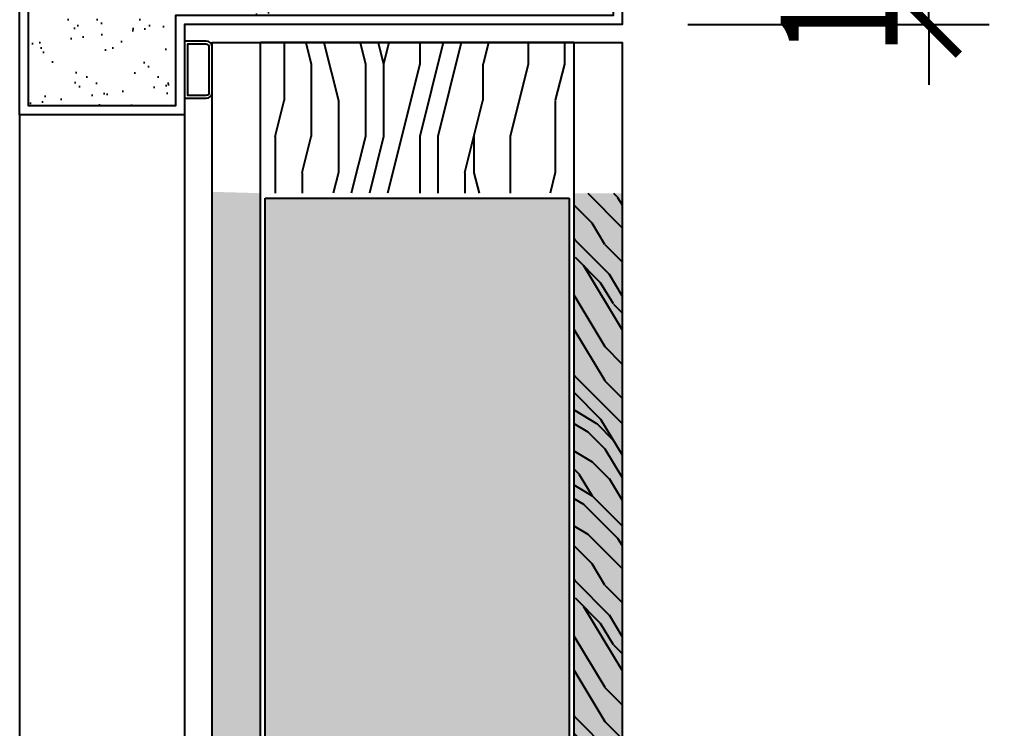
# Model space of a CAD drawing. Header units: millimetres. Extents: x 51249 to 2766742, y -599687 to -1280.
# Drawn here: x 54097.1 to 54258.1, y -119663.9 to -119546.2 of the extents above; entities that cross this region are included whole.
import ezdxf

# ---------------------------------------------------------------- set-up
doc = ezdxf.new("R2010")
doc.units = ezdxf.units.MM
doc.header["$LTSCALE"] = 10
doc.header["$PDMODE"] = 3
doc.layers.add('D-Detail(节点图层)', color=134, linetype='Continuous')
doc.styles.add('DIM', font='SimSun.ttf', dxfattribs={"width": 0.7})
doc.dimstyles.new('10', dxfattribs={"dimscale": 10, "dimtxt": 2, "dimasz": 1, "dimexe": 1, "dimexo": 1, "dimgap": 0.5, "dimtad": 1, "dimdec": 0, "dimzin": 0, "dimdsep": 46, "dimtxsty": 'DIM', "dimblk": 'ARCHTICK', "dimcen": 0, "dimclrd": 5, "dimclre": 5, "dimclrt": 35, "dimadec": 0, "dimazin": 0, "dimtfac": 0.5, "dimtdec": 0, "dimtix": 1, "dimtmove": 2, "dimatfit": 2, "dimldrblk": 'A', "dimfxl": 0, "dimtolj": 1, "dimtzin": 0, "dimlwd": -1, "dimlwe": -1, "dimarcsym": 0})

# ---------------------------------------------------------------- blocks, each defined once
blk = doc.blocks.new('_ArchTick')
at = {"color": 0, "linetype": 'ByBlock', "const_width": 0.15}
blk.add_lwpolyline([(-0.5, -0.5), (0.5, 0.5)], dxfattribs=at)
blk = doc.blocks.new('*D1051')
at = {"layer": 'D-Detail(节点图层)', "color": 5, "ltscale": 0.15}
for p, q in [((54248.03421312233, -119537.0586074033), (54248.03421312233, -119527.0586074033)), ((54208.03421312233, -119537.0586074033), (54258.03421312233, -119537.0586074033)), ((54248.03421312233, -119547.058607403), (54248.03421312233, -119537.0586074033)), ((54208.03421312233, -119547.058607403), (54258.03421312233, -119547.058607403)), ((54248.03421312233, -119547.058607403), (54248.03421312233, -119557.058607403))]:
    blk.add_line(p, q, dxfattribs=at)
at = {"layer": 'Defpoints', "color": 0, "ltscale": 0.15}
for p in [(54197.14346265531, -119537.0586074033, 1.29446164381402e-09), (54248.03421312233, -119537.0586074033), (54197.14314663072, -119547.058607403, 1.680760253972145e-09)]:
    blk.add_point(p, dxfattribs=at)
at = {"layer": 'D-Detail(节点图层)', "color": 5, "ltscale": 0.15, "xscale": 10, "yscale": 10, "zscale": 10}
for p, rotation in [((54248.03421312233, -119537.0586074033), 270), ((54248.03421312233, -119547.058607403), 90)]:
    blk.add_blockref('_ArchTick', p, dxfattribs=dict(at, rotation=rotation))
at = {"layer": 'D-Detail(节点图层)', "color": 35, "ltscale": 0.15, "insert": (54233.03421312235, -119542.0586074031), "char_height": 20, "attachment_point": 5, "rotation": 90, "style": 'DIM'}
blk.add_mtext('\\A1;10', dxfattribs=at)
blk = doc.blocks.new('A')
for p, q in [((-1.435067392276324, 1.147654099946521), (-1.089590771724033, 1.437450103912852)), ((-1.089590771724033, 1.437450103912852), (0, 0)), ((-1.435067392276324, 1.147654099946521), (-0.3688396396728422, 0)), ((-0.3688396396728422, 3.637978807091713e-12), (-2.127066897330224, 0)), ((-1.435067392276324, -1.147654099946521), (-0.3688396396728422, 0)), ((-1.089590771724033, -1.437450103912852), (0, 0)), ((-1.435067392276324, -1.147654099946521), (-1.089590771724033, -1.437450103912852))]:
    blk.add_line(p, q)
for points in [[(-1.435067392276324, 1.147654099946521), (-1.089590771724033, 1.437450103912852), (-0.3688396396728422, 0), (0, 0)], [(-1.435067392276324, -1.147654099946521), (-1.089590771724033, -1.437450103912852), (-0.3688396396728422, 0), (0, 0)]]:
    blk.add_solid(points)
blk = doc.blocks.new('*D1053')
at = {"layer": 'D-Detail(节点图层)', "color": 5, "ltscale": 0.15}
for p, q in [((54244.68165237131, -119482.0585415549, 1.053556912841826e-09), (54294.68165237131, -119482.0585415549, 1.053556912841826e-09)), ((54284.68165237131, -121582.0586936261, 1.053556912841826e-09), (54284.68165237131, -119482.0585415549, 1.053556912841826e-09)), ((54244.68165237131, -121582.0586936261, 1.053556912841826e-09), (54294.68165237131, -121582.0586936261, 1.053556912841826e-09))]:
    blk.add_line(p, q, dxfattribs=at)
at = {"layer": 'Defpoints', "color": 0, "ltscale": 0.15}
for p in [(54197.1431383998, -119482.0585415549, 1.294460862601289e-09), (54284.68165237131, -119482.0585415549, 1.053556912841826e-09), (54197.14388318837, -121582.0586936261, 1.801990652484148e-07)]:
    blk.add_point(p, dxfattribs=at)
at = {"layer": 'D-Detail(节点图层)', "color": 5, "ltscale": 0.15, "xscale": 10, "yscale": 10, "zscale": 10}
for p, rotation in [((54284.68165237131, -119482.0585415549, 1.053556912841826e-09), 90), ((54284.68165237131, -121582.0586936261, 1.053556912841826e-09), 270)]:
    blk.add_blockref('_ArchTick', p, dxfattribs=dict(at, rotation=rotation))
at = {"layer": 'D-Detail(节点图层)', "color": 35, "ltscale": 0.15, "insert": (54269.68165237133, -120532.0586175905, 1.053556912841826e-09), "char_height": 20, "attachment_point": 5, "rotation": 90, "style": 'DIM'}
blk.add_mtext('\\A1;2100', dxfattribs=at)
blk = doc.blocks.new('*D1061')
at = {"layer": 'D-Detail(节点图层)', "color": 5, "ltscale": 0.15}
for p, q in [((54288.75920856929, -119467.058478421, 1.053556912841826e-09), (54338.75920856929, -119467.058478421, 1.053556912841826e-09)), ((54328.75920856929, -119467.058478421, 1.053556912841826e-09), (54328.75920856929, -121582.0587100409, 1.053556912841826e-09)), ((54288.75920856929, -121582.0587100409, 1.053556912841826e-09), (54338.75920856929, -121582.0587100409, 1.053556912841826e-09))]:
    blk.add_line(p, q, dxfattribs=at)
at = {"layer": 'Defpoints', "color": 0, "ltscale": 0.15}
for p in [(54197.14314661914, -119467.058478421, 1.294461643730053e-09), (54197.14496571551, -121582.0587100409, 9.671317260644188e-08), (54328.75920856929, -121582.0587100409, 1.053556912841826e-09)]:
    blk.add_point(p, dxfattribs=at)
at = {"layer": 'D-Detail(节点图层)', "color": 5, "ltscale": 0.15, "xscale": 10, "yscale": 10, "zscale": 10}
for p, rotation in [((54328.75920856929, -119467.058478421, 1.053556912841826e-09), 90), ((54328.75920856929, -121582.0587100409, 1.053556912841826e-09), 270)]:
    blk.add_blockref('_ArchTick', p, dxfattribs=dict(at, rotation=rotation))
at = {"layer": 'D-Detail(节点图层)', "color": 35, "ltscale": 0.15, "insert": (54313.75920856931, -120524.5585942309, 1.053556912841826e-09), "char_height": 20, "attachment_point": 5, "rotation": 90, "style": 'DIM'}
blk.add_mtext('\\A1;2115', dxfattribs=at)

msp = doc.modelspace()

# ---------------------------------------------------------------- hatches: boundary and pattern name
at = {"layer": 'D-Detail(节点图层)', "ltscale": 0.15}
h = msp.add_hatch(dxfattribs=at)
h.set_pattern_fill('AR-SAND', color=251, scale=3, style=0)
h.set_pattern_definition([(37.50000000000001, (-5442.057403362822, -164.4312886834814), (-0.2400046943976075, 7.341198559940135), [0, -5.7912, 0, -6.477, 0, -6.19125]), (7.499999999999999, (-5442.057403362822, -164.4312886834814), (6.742849247070039, 10.75237650852531), [0, -3.1242, 0, -5.2197, 0, -2.00025]), (327.5, (-5446.743703362823, -164.4312886834814), (11.86488555362187, 0.02155777017818417), [0, -1.905, 0, -6.858000000000001, 0, -8.9535]), (317.5, (-5446.743703362823, -164.4312886834814), (11.45334678708446, 3.343939848858243), [0, -0.9525, 0, -4.4958, 0, -5.1435])])
edge = h.paths.add_edge_path()
edge.add_line((54098.64314661882, -119560.5586074011), (54098.64314661882, -119493.5586074011))
edge.add_line((54098.64314661882, -119493.5586074011), (54195.64314663042, -119493.558607403))
edge.add_line((54195.64314663042, -119493.558607403), (54195.64314663042, -119545.558607403))
edge.add_line((54195.64314663042, -119545.558607403), (54123.02731427721, -119545.558607401))
edge.add_line((54123.02731427721, -119545.558607401), (54123.02731427721, -119560.558607401))
edge.add_line((54123.02731427721, -119560.558607401), (54098.64314661882, -119560.5586074011))
edge.add_line((54098.64314661882, -119560.5586074011), (54098.64314661882, -119493.5586074011))
h = msp.add_hatch(dxfattribs=at)
h.set_pattern_fill('FB木纹中SC300', color=251, scale=15, angle=-90.00000000000001, style=0, pattern_type=2)
h.set_pattern_definition([(270, (173766.0264856169, -63699.69115346042), (60, -1.10214571844014e-14), [12, -18, 6, -24]), (270, (173767.5264856169, -63741.69115346042), (60, -1.10214571844014e-14), [12, -48]), (270, (173770.5264856169, -63735.69115346042), (60, -1.10214571844014e-14), [6, -54]), (270, (173772.0264856169, -63702.69115346042), (60, -1.10214571844014e-14), [3, -42, 3, -12]), (270, (173775.0264856169, -63723.69115346042), (60, -1.10214571844014e-14), [12, -18, 3, -27]), (270, (173776.5264856169, -63708.69115346042), (60, -1.10214571844014e-14), [9, -51]), (270, (173778.0264856169, -63723.69115346042), (60, -1.10214571844014e-14), [18, -42]), (270, (173779.5264856169, -63705.69115346042), (60, -1.10214571844014e-14), [12, -48]), (270, (173781.0264856169, -63729.69115346042), (60, -1.10214571844014e-14), [30, -30]), (270, (173784.0264856169, -63711.69115346042), (60, -1.10214571844014e-14), [6, -18, 12, -24]), (270, (173785.5264856169, -63753.69115346042), (60, -1.10214571844014e-14), [12, -48]), (270, (173787.0264856169, -63741.69115346042), (60, -1.10214571844014e-14), [6, -54]), (270, (173788.5264856169, -63729.69115346042), (60, -1.10214571844014e-14), [6, -54]), (270, (173790.0264856169, -63699.69115346042), (60, -1.10214571844014e-14), [12, -48]), (270, (173791.5264856169, -63729.69115346042), (60, -1.10214571844014e-14), [12, -48]), (270, (173794.5264856169, -63729.69115346042), (60, -1.10214571844014e-14), [12, -12, 12, -24]), (270, (173797.5264856169, -63717.69115346042), (60, -1.10214571844014e-14), [6, -30, 12, -12]), (270, (173799.0264856169, -63729.69115346042), (60, -1.10214571844014e-14), [18, -42]), (270, (173802.0264856169, -63729.69115346042), (60, -1.10214571844014e-14), [12, -48]), (270, (173803.5264856169, -63705.69115346042), (60, -1.10214571844014e-14), [18, -24, 6, -12]), (270, (173806.5264856169, -63705.69115346042), (60, -1.10214571844014e-14), [30, -30]), (270, (173808.0264856169, -63741.69115346042), (60, -1.10214571844014e-14), [6, -54]), (270, (173809.5264856169, -63723.69115346042), (60, -1.10214571844014e-14), [12, -48]), (270, (173811.0264856169, -63711.69115346042), (60, -1.10214571844014e-14), [6, -24, 6, -24]), (270, (173812.5264856169, -63705.69115346042), (60, -1.10214571844014e-14), [6, -18, 12, -24]), (270, (173814.0264856169, -63717.69115346042), (60, -1.10214571844014e-14), [6, -30, 6, -18]), (270, (173815.5264856169, -63729.69115346042), (60, -1.10214571844014e-14), [18, -42]), (270, (173818.5264856169, -63705.69115346042), (60, -1.10214571844014e-14), [12, -48]), (270, (173820.0264856169, -63735.69115346042), (60, -1.10214571844014e-14), [6, -54]), (270, (173821.5264856169, -63747.69115346042), (60, -1.10214571844014e-14), [6, -54]), (284.03624347, (173770.5264856169, -63741.69115346042), (-2.194265799333565e-09, -59.99999999828779), [6.18, -241.20633156]), (284.03624347, (173784.0264856169, -63747.69115346042), (-2.194265799333565e-09, -59.99999999828779), [6.18, -241.20633156]), (284.03624347, (173820.0264856169, -63741.69115346042), (-2.194265799333565e-09, -59.99999999828779), [6.18, -241.20633156]), (284.03624347, (173797.5264856169, -63723.69115346042), (-2.194265799333565e-09, -59.99999999828779), [6.18, -241.20633156]), (284.03624347, (173806.5264856169, -63735.69115346042), (-2.194265799333565e-09, -59.99999999828779), [6.18, -241.20633156]), (284.03624347, (173802.0264856169, -63741.69115346042), (-2.194265799333565e-09, -59.99999999828779), [6.18, -241.20633156]), (284.03624347, (173812.5264856169, -63711.69115346042), (-2.194265799333565e-09, -59.99999999828779), [6.18, -241.20633156]), (284.03624347, (173809.5264856169, -63735.69115346042), (-2.194265799333565e-09, -59.99999999828779), [6.18, -241.20633156]), (284.03624347, (173787.0264856169, -63747.69115346042), (-2.194265799333565e-09, -59.99999999828779), [12.36, -235.02633156]), (284.03624347, (173791.5264856169, -63741.69115346042), (-2.194265799333565e-09, -59.99999999828779), [12.36, -235.02633156]), (284.03624347, (173794.5264856169, -63741.69115346042), (-2.194265799333565e-09, -59.99999999828779), [12.36, -235.02633156]), (75.96375653000001, (173775.0264856169, -63723.69115346042), (-2.19426374043364e-09, 59.99999999828779), [6.179999999999995, -12.35999999999999, 6.179999999999995, -222.6663315599999]), (75.96375653000001, (173784.0264856169, -63711.69115346042), (-2.19426374043364e-09, 59.99999999828779), [6.179999999999995, -241.2063315599998]), (75.96375653000001, (173811.0264856169, -63711.69115346042), (-2.19426374043364e-09, 59.99999999828779), [12.35999999999999, -235.0263315599998]), (104.03624347, (173767.5264856169, -63741.69115346042), (2.194272460671713e-09, 59.99999999828779), [6.18, -241.20633156]), (255.96375653, (173767.5264856169, -63753.69115346042), (2.194228768408365e-09, -59.9999999982878), [6.180000000000001, -241.20633156]), (255.96375653, (173788.5264856169, -63735.69115346042), (2.194228768408365e-09, -59.9999999982878), [6.180000000000001, -241.20633156]), (255.96375653, (173799.0264856169, -63747.69115346042), (2.194228768408365e-09, -59.9999999982878), [6.180000000000001, -241.20633156]), (255.96375653, (173803.5264856169, -63723.69115346042), (2.194228768408365e-09, -59.9999999982878), [6.180000000000001, -241.20633156]), (255.96375653, (173811.0264856169, -63717.69115346042), (2.194228768408365e-09, -59.9999999982878), [6.180000000000001, -241.20633156]), (255.96375653, (173814.0264856169, -63723.69115346042), (2.194228768408365e-09, -59.9999999982878), [6.180000000000001, -241.20633156]), (255.96375653, (173803.5264856169, -63723.69115346042), (2.194228768408365e-09, -59.9999999982878), [6.180000000000001, -241.20633156]), (255.96375653, (173812.5264856169, -63741.69115346042), (2.194228768408365e-09, -59.9999999982878), [24.72, -222.66633156]), (255.96375653, (173772.0264856169, -63705.69115346042), (2.194228768408365e-09, -59.9999999982878), [24.72, -222.66633156]), (255.96375653, (173776.5264856169, -63711.69115346042), (2.194228768408365e-09, -59.9999999982878), [24.72, -222.66633156]), (255.96375653, (173779.5264856169, -63717.69115346042), (2.194228768408365e-09, -59.9999999982878), [6.180000000000001, -12.36, 12.36, -216.48633156]), (255.96375653, (173784.0264856169, -63717.69115346042), (2.194228768408365e-09, -59.9999999982878), [12.36, -12.36, 12.36, -210.30633156]), (255.96375653, (173790.0264856169, -63711.69115346042), (2.194228768408365e-09, -59.9999999982878), [24.72, -222.66633156]), (255.96375653, (173794.5264856169, -63705.69115346042), (2.194228768408365e-09, -59.9999999982878), [24.72, -222.66633156]), (255.96375653, (173797.5264856169, -63705.69115346042), (2.194228768408365e-09, -59.9999999982878), [24.72, -222.66633156]), (255.96375653, (173815.5264856169, -63747.69115346042), (2.194228768408365e-09, -59.9999999982878), [6.180000000000001, -241.20633156]), (255.96376753, (173821.5264856169, -63753.69115346042), (1.152136731083248e-05, -59.99999999828668), [12.36, -235.02633156]), (255.96376753, (173818.5264856169, -63717.69115346042), (1.152136731083248e-05, -59.99999999828668), [12.36, -235.02633156]), (255.96375753, (173766.0264856169, -63711.69115346042), (1.049391810750981e-06, -59.99999999828778), [24.72, -222.66633156]), (255.96375753, (173808.0264856169, -63747.69115346042), (1.049391810750981e-06, -59.99999999828778), [18.54, -228.84633156]), (255.96375753, (173803.5264856169, -63753.69115346042), (1.049391810750981e-06, -59.99999999828778), [37.08, -210.30633156])])
h.paths.add_polyline_path([(54189.14347355658, -119575.0586074011), (54189.14347355658, -119550.0586074011), (54137.14347353095, -119550.0586074011), (54137.14347353095, -119575.0586074011)])
h = msp.add_hatch(dxfattribs=at)
h.set_pattern_fill('FB木纹中SC300', color=251, scale=10, angle=315, style=0, pattern_type=2)
h.set_pattern_definition([(315, (-5442.057403362822, -189.4312623450533), (28.28427124746191, 28.28427124746189), [8, -12, 4, -16]), (315, (-5421.55130670841, -208.5231454370951), (28.28427124746191, 28.28427124746189), [8, -32]), (315, (-5422.965520270787, -204.2805047499714), (28.28427124746191, 28.28427124746189), [4, -36]), (315, (-5437.814762675705, -188.0170487826836), (28.28427124746191, 28.28427124746189), [2, -28, 2, -8]), (315, (-5426.501054176719, -196.5023301569163), (28.28427124746191, 28.28427124746189), [8, -12, 2, -18]), (315, (-5432.865015207397, -188.7241555638611), (28.28427124746191, 28.28427124746189), [6, -34]), (315, (-5425.086840614342, -195.0881165945466), (28.28427124746191, 28.28427124746189), [12, -28]), (315, (-5432.865015207397, -185.8957284391217), (28.28427124746191, 28.28427124746189), [8, -32]), (315, (-5420.844199927225, -196.5023301569163), (28.28427124746191, 28.28427124746189), [20, -20]), (315, (-5427.915267739088, -186.6028352203139), (28.28427124746191, 28.28427124746189), [4, -12, 8, -16]), (315, (-5407.409171084684, -205.6947183123411), (28.28427124746191, 28.28427124746189), [8, -32]), (315, (-5412.358918552985, -199.3307572816702), (28.28427124746191, 28.28427124746189), [4, -36]), (315, (-5417.308666021294, -192.9667962509848), (28.28427124746191, 28.28427124746189), [4, -36]), (315, (-5430.743694863835, -178.1175538460666), (28.28427124746191, 28.28427124746189), [8, -32]), (315, (-5415.894452458917, -191.5525826886151), (28.28427124746191, 28.28427124746189), [8, -32]), (315, (-5414.480238896547, -190.1383691262454), (28.28427124746191, 28.28427124746189), [8, -8, 8, -16]), (315, (-5418.722879583664, -183.0673013143678), (28.28427124746191, 28.28427124746189), [4, -20, 8, -8]), (315, (-5412.358918552985, -188.0170487826836), (28.28427124746191, 28.28427124746189), [12, -28]), (315, (-5410.944704990616, -186.6028352203139), (28.28427124746191, 28.28427124746189), [8, -32]), (315, (-5421.55130670841, -174.5820199401351), (28.28427124746191, 28.28427124746189), [12, -16, 4, -8]), (315, (-5420.137093146041, -173.1678063777654), (28.28427124746191, 28.28427124746189), [20, -20]), (315, (-5402.459423616376, -189.4312623450533), (28.28427124746191, 28.28427124746189), [4, -36]), (315, (-5410.237598209424, -180.2388741896284), (28.28427124746191, 28.28427124746189), [8, -32]), (315, (-5415.187345677732, -173.8749131589429), (28.28427124746191, 28.28427124746189), [4, -16, 4, -16]), (315, (-5417.308666021294, -170.3393792530114), (28.28427124746191, 28.28427124746189), [4, -12, 8, -16]), (315, (-5410.944704990616, -175.2891267213272), (28.28427124746191, 28.28427124746189), [4, -20, 4, -12]), (315, (-5404.580743959938, -180.2388741896284), (28.28427124746191, 28.28427124746189), [12, -28]), (315, (-5414.480238896547, -167.510952128272), (28.28427124746191, 28.28427124746189), [8, -32]), (315, (-5399.630996491629, -180.9459809708205), (28.28427124746191, 28.28427124746189), [4, -36]), (315, (-5393.267035460951, -185.8957284391217), (28.28427124746191, 28.28427124746189), [4, -36]), (329.03624347, (-5420.137093146041, -207.1089318747108), (28.28427124562037, -28.28427124768915), [4.12, -160.80422104]), (329.03624347, (-5410.944704990616, -203.5733979687793), (28.28427124562037, -28.28427124768915), [4.12, -160.80422104]), (329.03624347, (-5396.802569366882, -183.7744080955599), (28.28427124562037, -28.28427124768915), [4.12, -160.80422104]), (329.03624347, (-5415.894452458917, -185.8957284391217), (28.28427124562037, -28.28427124768915), [4.12, -160.80422104]), (329.03624347, (-5405.994957522307, -187.3099420014914), (28.28427124562037, -28.28427124768915), [4.12, -160.80422104]), (329.03624347, (-5405.287850741122, -192.2596894697926), (28.28427124562037, -28.28427124768915), [4.12, -160.80422104]), (329.03624347, (-5414.480238896547, -173.1678063777654), (28.28427124562037, -28.28427124768915), [4.12, -160.80422104]), (329.03624347, (-5404.580743959938, -185.8957284391217), (28.28427124562037, -28.28427124768915), [4.12, -160.80422104]), (329.03624347, (-5409.530491428239, -202.1591844064096), (28.28427124562037, -28.28427124768915), [8.24, -156.68422104]), (329.03624347, (-5410.237598209424, -197.2094369381084), (28.28427124562037, -28.28427124768915), [8.24, -156.68422104]), (329.03624347, (-5408.823384647054, -195.7952233757387), (28.28427124562037, -28.28427124768915), [8.24, -156.68422104]), (120.96375653, (-5426.501054176719, -196.5023301569163), (-28.28427124768914, 28.28427124562037), [4.12, -8.24, 4.12, -148.44422104]), (120.96375653, (-5427.915267739088, -186.6028352203139), (-28.28427124768914, 28.28427124562037), [4.12, -160.80422104]), (120.96375653, (-5415.187345677732, -173.8749131589429), (-28.28427124768914, 28.28427124562037), [8.24, -156.68422104]), (149.03624347, (-5421.55130670841, -208.5231454370951), (-28.28427124562037, 28.28427124768915), [4.12, -160.80422104]), (300.96375653, (-5415.894452458917, -214.1799996865884), (28.28427124768913, -28.28427124562039), [4.119999999999997, -160.8042210399999]), (300.96375653, (-5414.480238896547, -195.7952233757387), (28.28427124768913, -28.28427124562039), [4.119999999999997, -160.8042210399999]), (300.96375653, (-5403.873637178745, -196.5023301569163), (28.28427124768913, -28.28427124562039), [4.119999999999997, -160.8042210399999]), (300.96375653, (-5413.06602533417, -183.0673013143678), (28.28427124768913, -28.28427124562039), [4.119999999999997, -160.8042210399999]), (300.96375653, (-5412.358918552985, -176.7033402836969), (28.28427124768913, -28.28427124562039), [4.119999999999997, -160.8042210399999]), (300.96375653, (-5408.116277865869, -178.1175538460666), (28.28427124768913, -28.28427124562039), [4.119999999999997, -160.8042210399999]), (300.96375653, (-5413.06602533417, -183.0673013143678), (28.28427124768913, -28.28427124562039), [4.119999999999997, -160.8042210399999]), (300.96375653, (-5400.338103272814, -187.3099420014914), (28.28427124768913, -28.28427124562039), [16.47999999999999, -148.4442210399999]), (300.96375653, (-5436.400549113328, -189.4312623450533), (28.28427124768913, -28.28427124562039), [16.47999999999999, -148.4442210399999]), (300.96375653, (-5431.45080164502, -190.1383691262454), (28.28427124768913, -28.28427124562039), [16.47999999999999, -148.4442210399999]), (300.96375653, (-5427.208160957904, -191.5525826886151), (28.28427124768913, -28.28427124562039), [4.119999999999997, -8.239999999999995, 8.239999999999995, -144.3242210399999]), (300.96375653, (-5425.086840614342, -189.4312623450533), (28.28427124768913, -28.28427124562039), [8.239999999999995, -8.239999999999995, 8.239999999999995, -140.2042210399999]), (300.96375653, (-5425.086840614342, -183.7744080955599), (28.28427124768913, -28.28427124562039), [16.47999999999999, -148.4442210399999]), (300.96375653, (-5425.793947395534, -178.8246606272587), (28.28427124768913, -28.28427124562039), [16.47999999999999, -148.4442210399999]), (300.96375653, (-5424.379733833157, -177.410447064889), (28.28427124768913, -28.28427124562039), [16.47999999999999, -148.4442210399999]), (300.96375653, (-5396.095462585698, -188.7241555638611), (28.28427124768913, -28.28427124562039), [4.119999999999997, -160.8042210399999]), (300.96376753, (-5390.438608336204, -188.7241555638611), (28.28427667787887, -28.2842658154296), [8.24, -156.68422104]), (300.96376753, (-5408.823384647054, -173.1678063777654), (28.28427667787887, -28.2842658154296), [8.24, -156.68422104]), (300.96375753, (-5436.400549113328, -195.0881165945466), (28.2842717413428, -28.28427075196671), [16.48, -148.44422104]), (300.96375753, (-5399.630996491629, -192.2596894697926), (28.2842717413428, -28.28427075196671), [12.36, -152.56422104]), (300.96375753, (-5398.923889710444, -197.2094369381084), (28.2842717413428, -28.28427075196671), [24.72, -140.20422104])])
h.paths.add_polyline_path([(54137.14347353095, -119575.0585810627), (54129.14347353095, -119574.8233042519), (54129.14347353095, -119737.0585810626), (54137.14347353095, -119737.0585810626)])
h.paths.add_polyline_path([(54137.14351083757, -119757.0585810626), (54134.73041900453, -119757.0585810677), (54132.18144821453, -119797.05858106), (54129.14347353095, -119797.0585818468), (54129.14369756413, -120662.0587100463), (54132.18161431889, -120662.0587100463), (54134.73058510922, -120702.0587100437), (54137.14370140381, -120702.0587100437)])
h = msp.add_hatch(dxfattribs=at)
h.set_pattern_fill('AR-CONC', color=251, scale=10, angle=-90.00000000000001, style=0)
h.set_pattern_definition([(320, (173766.0264856169, -63696.69112712385), (-1.593908553890311, -18.2184668996004), [1.905, -20.955]), (265, (173766.0264856169, -63696.69112712385), (19.105664288218, 3.524282597566694), [1.524, -16.764]), (10.45099999999998, (173765.8936606169, -63698.20932712385), (17.51166878202919, -14.69425016659593), [1.619, -17.809]), (316.1842, (173771.1064856169, -63696.69112712385), (-4.204232793272718, -27.10790408921299), [2.8575, -31.4325]), (6.635599999999978, (173770.7561356169, -63698.95011712385), (24.74255558900492, -23.74042344662372), [2.428499999999997, -26.71349999999998]), (261.184, (173771.1064856169, -63696.69112712385), (24.74251178605977, -23.74046058139339), [2.286, -25.146]), (290.9999999999999, (173769.8364856169, -63699.23112712385), (-10.22655185167625, -15.16148798353833), [1.905, -20.955]), (236, (173769.8364856169, -63699.23112712385), (18.41879661223193, -6.180202834764711), [1.524, -16.764]), (341.4514, (173768.9842756169, -63700.49457712385), (8.192285771605741, -21.34164907701244), [1.619, -17.809]), (307.5, (173766.0264856169, -63696.69112712385), (8.455503887315311, -0.3088603250591836), [0, -16.56079999999999, 0, -17.01799999999999, 0, -16.82749999999999]), (277.5, (173766.0264856169, -63696.69112712385), (10.01805748181195, -6.681966251030576), [0, -9.702799999999998, 0, -16.1798, 0, -6.413499999999999]), (237.5, (173766.0264856169, -63691.02692712385), (-0.5728743992673471, -13.55905951668714), [0, -6.35, 0, -19.812, 0, -26.289]), (227.5, (173766.0264856169, -63688.48692712385), (2.542649103333299, -14.8129181386018), [0, -8.255, 0, -13.1572, 0, -18.669])])
h.paths.add_polyline_path([(54188.34347355658, -119575.8585810627), (54188.34387888792, -121553.2587100437), (54137.9438788623, -121553.2587100437), (54137.94347353096, -119575.8585810627)])
h = msp.add_hatch(dxfattribs=at)
h.set_pattern_fill('FB木纹中SC300', color=251, scale=10, angle=315, style=0, pattern_type=2)
h.set_pattern_definition([(225, (113768.3445061565, -189.4312623450533), (-28.28427124746191, 28.28427124746189), [8, -12, 4, -16]), (225, (113747.838409502, -208.5231454370951), (-28.28427124746191, 28.28427124746189), [8, -32]), (225, (113749.2526230644, -204.2805047499714), (-28.28427124746191, 28.28427124746189), [4, -36]), (225, (113764.1018654693, -188.0170487826836), (-28.28427124746191, 28.28427124746189), [2, -28, 2, -8]), (225, (113752.7881569703, -196.5023301569163), (-28.28427124746191, 28.28427124746189), [8, -12, 2, -18]), (225, (113759.152118001, -188.7241555638611), (-28.28427124746191, 28.28427124746189), [6, -34]), (225, (113751.373943408, -195.0881165945466), (-28.28427124746191, 28.28427124746189), [12, -28]), (225, (113759.152118001, -185.8957284391217), (-28.28427124746191, 28.28427124746189), [8, -32]), (225, (113747.1313027209, -196.5023301569163), (-28.28427124746191, 28.28427124746189), [20, -20]), (225, (113754.2023705327, -186.6028352203139), (-28.28427124746191, 28.28427124746189), [4, -12, 8, -16]), (225, (113733.6962738783, -205.6947183123411), (-28.28427124746191, 28.28427124746189), [8, -32]), (225, (113738.6460213466, -199.3307572816702), (-28.28427124746191, 28.28427124746189), [4, -36]), (225, (113743.5957688149, -192.9667962509848), (-28.28427124746191, 28.28427124746189), [4, -36]), (225, (113757.0307976575, -178.1175538460666), (-28.28427124746191, 28.28427124746189), [8, -32]), (225, (113742.1815552526, -191.5525826886151), (-28.28427124746191, 28.28427124746189), [8, -32]), (225, (113740.7673416902, -190.1383691262454), (-28.28427124746191, 28.28427124746189), [8, -8, 8, -16]), (225, (113745.0099823773, -183.0673013143678), (-28.28427124746191, 28.28427124746189), [4, -20, 8, -8]), (225, (113738.6460213466, -188.0170487826836), (-28.28427124746191, 28.28427124746189), [12, -28]), (225, (113737.2318077843, -186.6028352203139), (-28.28427124746191, 28.28427124746189), [8, -32]), (225, (113747.838409502, -174.5820199401351), (-28.28427124746191, 28.28427124746189), [12, -16, 4, -8]), (225, (113746.4241959397, -173.1678063777654), (-28.28427124746191, 28.28427124746189), [20, -20]), (225, (113728.74652641, -189.4312623450533), (-28.28427124746191, 28.28427124746189), [4, -36]), (225, (113736.5247010031, -180.2388741896284), (-28.28427124746191, 28.28427124746189), [8, -32]), (225, (113741.4744484714, -173.8749131589429), (-28.28427124746191, 28.28427124746189), [4, -16, 4, -16]), (225, (113743.5957688149, -170.3393792530114), (-28.28427124746191, 28.28427124746189), [4, -12, 8, -16]), (225, (113737.2318077843, -175.2891267213272), (-28.28427124746191, 28.28427124746189), [4, -20, 4, -12]), (225, (113730.8678467536, -180.2388741896284), (-28.28427124746191, 28.28427124746189), [12, -28]), (225, (113740.7673416902, -167.510952128272), (-28.28427124746191, 28.28427124746189), [8, -32]), (225, (113725.9180992853, -180.9459809708205), (-28.28427124746191, 28.28427124746189), [4, -36]), (225, (113719.5541382546, -185.8957284391217), (-28.28427124746191, 28.28427124746189), [4, -36]), (210.96375653, (113746.4241959397, -207.1089318747108), (-28.28427124562037, -28.28427124768915), [4.12, -160.80422104]), (210.96375653, (113737.2318077843, -203.5733979687793), (-28.28427124562037, -28.28427124768915), [4.12, -160.80422104]), (210.96375653, (113723.0896721605, -183.7744080955599), (-28.28427124562037, -28.28427124768915), [4.12, -160.80422104]), (210.96375653, (113742.1815552526, -185.8957284391217), (-28.28427124562037, -28.28427124768915), [4.12, -160.80422104]), (210.96375653, (113732.2820603159, -187.3099420014914), (-28.28427124562037, -28.28427124768915), [4.12, -160.80422104]), (210.96375653, (113731.5749535348, -192.2596894697926), (-28.28427124562037, -28.28427124768915), [4.12, -160.80422104]), (210.96375653, (113740.7673416902, -173.1678063777654), (-28.28427124562037, -28.28427124768915), [4.12, -160.80422104]), (210.96375653, (113730.8678467536, -185.8957284391217), (-28.28427124562037, -28.28427124768915), [4.12, -160.80422104]), (210.96375653, (113735.8175942219, -202.1591844064096), (-28.28427124562037, -28.28427124768915), [8.24, -156.68422104]), (210.96375653, (113736.5247010031, -197.2094369381084), (-28.28427124562037, -28.28427124768915), [8.24, -156.68422104]), (210.96375653, (113735.1104874407, -195.7952233757387), (-28.28427124562037, -28.28427124768915), [8.24, -156.68422104]), (59.03624347000002, (113752.7881569703, -196.5023301569163), (28.28427124768914, 28.28427124562037), [4.12, -8.24, 4.12, -148.44422104]), (59.03624347000002, (113754.2023705327, -186.6028352203139), (28.28427124768914, 28.28427124562037), [4.12, -160.80422104]), (59.03624347000002, (113741.4744484714, -173.8749131589429), (28.28427124768914, 28.28427124562037), [8.24, -156.68422104]), (30.96375652999998, (113747.838409502, -208.5231454370951), (28.28427124562037, 28.28427124768915), [4.12, -160.80422104]), (239.03624347, (113742.1815552526, -214.1799996865884), (-28.28427124768913, -28.28427124562039), [4.119999999999998, -160.80422104]), (239.03624347, (113740.7673416902, -195.7952233757387), (-28.28427124768913, -28.28427124562039), [4.119999999999998, -160.80422104]), (239.03624347, (113730.1607399724, -196.5023301569163), (-28.28427124768913, -28.28427124562039), [4.119999999999998, -160.80422104]), (239.03624347, (113739.3531281278, -183.0673013143678), (-28.28427124768913, -28.28427124562039), [4.119999999999998, -160.80422104]), (239.03624347, (113738.6460213466, -176.7033402836969), (-28.28427124768913, -28.28427124562039), [4.119999999999998, -160.80422104]), (239.03624347, (113734.4033806595, -178.1175538460666), (-28.28427124768913, -28.28427124562039), [4.119999999999998, -160.80422104]), (239.03624347, (113739.3531281278, -183.0673013143678), (-28.28427124768913, -28.28427124562039), [4.119999999999998, -160.80422104]), (239.03624347, (113726.6252060665, -187.3099420014914), (-28.28427124768913, -28.28427124562039), [16.47999999999999, -148.4442210399999]), (239.03624347, (113762.687651907, -189.4312623450533), (-28.28427124768913, -28.28427124562039), [16.47999999999999, -148.4442210399999]), (239.03624347, (113757.7379044387, -190.1383691262454), (-28.28427124768913, -28.28427124562039), [16.47999999999999, -148.4442210399999]), (239.03624347, (113753.4952637515, -191.5525826886151), (-28.28427124768913, -28.28427124562039), [4.119999999999998, -8.239999999999997, 8.239999999999997, -144.3242210399999]), (239.03624347, (113751.373943408, -189.4312623450533), (-28.28427124768913, -28.28427124562039), [8.239999999999997, -8.239999999999997, 8.239999999999997, -140.20422104]), (239.03624347, (113751.373943408, -183.7744080955599), (-28.28427124768913, -28.28427124562039), [16.47999999999999, -148.4442210399999]), (239.03624347, (113752.0810501892, -178.8246606272587), (-28.28427124768913, -28.28427124562039), [16.47999999999999, -148.4442210399999]), (239.03624347, (113750.6668366268, -177.410447064889), (-28.28427124768913, -28.28427124562039), [16.47999999999999, -148.4442210399999]), (239.03624347, (113722.3825653793, -188.7241555638611), (-28.28427124768913, -28.28427124562039), [4.119999999999998, -160.80422104]), (239.03623247, (113716.7257111298, -188.7241555638611), (-28.28427667787887, -28.2842658154296), [8.24, -156.68422104]), (239.03623247, (113735.1104874407, -173.1678063777654), (-28.28427667787887, -28.2842658154296), [8.24, -156.68422104]), (239.03624247, (113762.687651907, -195.0881165945466), (-28.2842717413428, -28.28427075196671), [16.48, -148.44422104]), (239.03624247, (113725.9180992853, -192.2596894697926), (-28.2842717413428, -28.28427075196671), [12.36, -152.56422104]), (239.03624247, (113725.2109925041, -197.2094369381084), (-28.2842717413428, -28.28427075196671), [24.72, -140.20422104])])
h.paths.add_polyline_path([(54189.14347355658, -119575.0585810627), (54197.14314663064, -119575.0585810646), (54197.14362926268, -119737.0585810626), (54189.14362926268, -119737.0585810626)])
h.paths.add_polyline_path([(54189.14359195607, -119757.0585810626), (54191.5566837891, -119757.0585810677), (54194.1056545791, -119797.05858106), (54197.14362926268, -119797.0585818468), (54197.14340522951, -120662.0587100463), (54194.10548847474, -120662.0587100463), (54191.55651768442, -120702.0587100437), (54189.14340138983, -120702.0587100437)])
h = msp.add_hatch(dxfattribs=at)
h.set_pattern_fill('FB木纹中SC300', color=251, scale=10, angle=-45.00000000000001, style=0, pattern_type=2)
h.set_pattern_definition([(315, (173766.0264856169, -63696.69112712385), (28.28427124746191, 28.28427124746189), [8, -12, 4, -16]), (315, (173786.5325822713, -63715.78301021588), (28.28427124746191, 28.28427124746189), [8, -32]), (315, (173785.1183687089, -63711.54036952877), (28.28427124746191, 28.28427124746189), [4, -36]), (315, (173770.269126304, -63695.27691356148), (28.28427124746191, 28.28427124746189), [2, -28, 2, -8]), (315, (173781.582834803, -63703.76219493571), (28.28427124746191, 28.28427124746189), [8, -12, 2, -18]), (315, (173775.2188737723, -63695.98402034266), (28.28427124746191, 28.28427124746189), [6, -34]), (315, (173782.9970483653, -63702.34798137334), (28.28427124746191, 28.28427124746189), [12, -28]), (315, (173775.2188737723, -63693.15559321792), (28.28427124746191, 28.28427124746189), [8, -32]), (315, (173787.2396890525, -63703.76219493571), (28.28427124746191, 28.28427124746189), [20, -20]), (315, (173780.1686212406, -63693.8626999991), (28.28427124746191, 28.28427124746189), [4, -12, 8, -16]), (315, (173800.674717895, -63712.95458309114), (28.28427124746191, 28.28427124746189), [8, -32]), (315, (173795.7249704267, -63706.59062206046), (28.28427124746191, 28.28427124746189), [4, -36]), (315, (173790.7752229584, -63700.22666102978), (28.28427124746191, 28.28427124746189), [4, -36]), (315, (173777.3401941159, -63685.37741862486), (28.28427124746191, 28.28427124746189), [8, -32]), (315, (173792.1894365208, -63698.81244746741), (28.28427124746191, 28.28427124746189), [8, -32]), (315, (173793.6036500832, -63697.39823390503), (28.28427124746191, 28.28427124746189), [8, -8, 8, -16]), (315, (173789.361009396, -63690.32716609317), (28.28427124746191, 28.28427124746189), [4, -20, 8, -8]), (315, (173795.7249704267, -63695.27691356148), (28.28427124746191, 28.28427124746189), [12, -28]), (315, (173797.1391839891, -63693.8626999991), (28.28427124746191, 28.28427124746189), [8, -32]), (315, (173786.5325822713, -63681.84188471893), (28.28427124746191, 28.28427124746189), [12, -16, 4, -8]), (315, (173787.9467958336, -63680.42767115656), (28.28427124746191, 28.28427124746189), [20, -20]), (315, (173805.6244653633, -63696.69112712385), (28.28427124746191, 28.28427124746189), [4, -36]), (315, (173797.8462907702, -63687.49873896842), (28.28427124746191, 28.28427124746189), [8, -32]), (315, (173792.896543302, -63681.13477793775), (28.28427124746191, 28.28427124746189), [4, -16, 4, -16]), (315, (173790.7752229584, -63677.59924403182), (28.28427124746191, 28.28427124746189), [4, -12, 8, -16]), (315, (173797.1391839891, -63682.54899150012), (28.28427124746191, 28.28427124746189), [4, -20, 4, -12]), (315, (173803.5031450198, -63687.49873896842), (28.28427124746191, 28.28427124746189), [12, -28]), (315, (173793.6036500832, -63674.77081690707), (28.28427124746191, 28.28427124746189), [8, -32]), (315, (173808.452892488, -63688.20584574961), (28.28427124746191, 28.28427124746189), [4, -36]), (315, (173814.8168535187, -63693.15559321792), (28.28427124746191, 28.28427124746189), [4, -36]), (329.03624347, (173787.9467958336, -63714.36879665351), (28.28427124562037, -28.28427124768915), [4.12, -160.80422104]), (329.03624347, (173797.1391839891, -63710.83326274758), (28.28427124562037, -28.28427124768915), [4.12, -160.80422104]), (329.03624347, (173811.2813196128, -63691.03427287436), (28.28427124562037, -28.28427124768915), [4.12, -160.80422104]), (329.03624347, (173792.1894365208, -63693.15559321792), (28.28427124562037, -28.28427124768915), [4.12, -160.80422104]), (329.03624347, (173802.0889314574, -63694.56980678029), (28.28427124562037, -28.28427124768915), [4.12, -160.80422104]), (329.03624347, (173802.7960382386, -63699.5195542486), (28.28427124562037, -28.28427124768915), [4.12, -160.80422104]), (329.03624347, (173793.6036500832, -63680.42767115656), (28.28427124562037, -28.28427124768915), [4.12, -160.80422104]), (329.03624347, (173803.5031450198, -63693.15559321792), (28.28427124562037, -28.28427124768915), [4.12, -160.80422104]), (329.03624347, (173798.5533975514, -63709.41904918521), (28.28427124562037, -28.28427124768915), [8.24, -156.68422104]), (329.03624347, (173797.8462907702, -63704.4693017169), (28.28427124562037, -28.28427124768915), [8.24, -156.68422104]), (329.03624347, (173799.2605043326, -63703.05508815453), (28.28427124562037, -28.28427124768915), [8.24, -156.68422104]), (120.96375653, (173781.582834803, -63703.76219493571), (-28.28427124768914, 28.28427124562037), [4.12, -8.24, 4.12, -148.44422104]), (120.96375653, (173780.1686212406, -63693.8626999991), (-28.28427124768914, 28.28427124562037), [4.12, -160.80422104]), (120.96375653, (173792.896543302, -63681.13477793775), (-28.28427124768914, 28.28427124562037), [8.24, -156.68422104]), (149.03624347, (173786.5325822713, -63715.78301021588), (-28.28427124562037, 28.28427124768915), [4.12, -160.80422104]), (300.96375653, (173792.1894365208, -63721.43986446538), (28.28427124768913, -28.28427124562039), [4.119999999999997, -160.8042210399999]), (300.96375653, (173793.6036500832, -63703.05508815453), (28.28427124768913, -28.28427124562039), [4.119999999999997, -160.8042210399999]), (300.96375653, (173804.2102518009, -63703.76219493571), (28.28427124768913, -28.28427124562039), [4.119999999999997, -160.8042210399999]), (300.96375653, (173795.0178636455, -63690.32716609317), (28.28427124768913, -28.28427124562039), [4.119999999999997, -160.8042210399999]), (300.96375653, (173795.7249704267, -63683.96320506249), (28.28427124768913, -28.28427124562039), [4.119999999999997, -160.8042210399999]), (300.96375653, (173799.9676111138, -63685.37741862486), (28.28427124768913, -28.28427124562039), [4.119999999999997, -160.8042210399999]), (300.96375653, (173795.0178636455, -63690.32716609317), (28.28427124768913, -28.28427124562039), [4.119999999999997, -160.8042210399999]), (300.96375653, (173807.7457857069, -63694.56980678029), (28.28427124768913, -28.28427124562039), [16.47999999999999, -148.4442210399999]), (300.96375653, (173771.6833398663, -63696.69112712385), (28.28427124768913, -28.28427124562039), [16.47999999999999, -148.4442210399999]), (300.96375653, (173776.6330873347, -63697.39823390503), (28.28427124768913, -28.28427124562039), [16.47999999999999, -148.4442210399999]), (300.96375653, (173780.8757280218, -63698.81244746741), (28.28427124768913, -28.28427124562039), [4.119999999999997, -8.239999999999993, 8.239999999999993, -144.3242210399999]), (300.96375653, (173782.9970483653, -63696.69112712385), (28.28427124768913, -28.28427124562039), [8.239999999999993, -8.239999999999993, 8.239999999999993, -140.2042210399999]), (300.96375653, (173782.9970483653, -63691.03427287436), (28.28427124768913, -28.28427124562039), [16.47999999999999, -148.4442210399999]), (300.96375653, (173782.2899415842, -63686.08452540606), (28.28427124768913, -28.28427124562039), [16.47999999999999, -148.4442210399999]), (300.96375653, (173783.7041551465, -63684.67031184368), (28.28427124768913, -28.28427124562039), [16.47999999999999, -148.4442210399999]), (300.96375653, (173811.988426394, -63695.98402034266), (28.28427124768913, -28.28427124562039), [4.119999999999997, -160.8042210399999]), (300.96376753, (173817.6452806435, -63695.98402034266), (28.28427667787887, -28.2842658154296), [8.24, -156.68422104]), (300.96376753, (173799.2605043326, -63680.42767115656), (28.28427667787887, -28.2842658154296), [8.24, -156.68422104]), (300.9637575300001, (173771.6833398663, -63702.34798137334), (28.2842717413428, -28.28427075196671), [16.48, -148.44422104]), (300.9637575300001, (173808.452892488, -63699.5195542486), (28.2842717413428, -28.28427075196671), [12.36, -152.56422104]), (300.9637575300001, (173809.1599992692, -63704.4693017169), (28.2842717413428, -28.28427075196671), [24.72, -140.20422104])])
h.paths.add_polyline_path([(54197.14347355658, -119575.0585810627), (54189.14347355658, -119575.0585810627), (54189.14350683004, -119737.0585810626), (54197.14347355657, -119737.0585810626)])

# ---------------------------------------------------------------- linework, layer by layer
at = {"color": 2}
for p, q in [((54137.1438788623, -121577.0587100437, 9.671386590015352e-08), (54137.14347353095, -119550.0585810627, 1.921665397865793e-09)), ((54189.14347355658, -119550.0586074011, 1.680760253972145e-09), (54137.14347353095, -119550.0586074011, 1.680760253972145e-09)), ((54189.14347355658, -119550.0585810627, 1.921665397865793e-09), (54189.14387888792, -121577.0587100437, 9.671386590015352e-08))]:
    msp.add_line(p, q, dxfattribs=at)
for points, elevation in [([(54195.64314663064, -119492.0586074008), (54195.64314663064, -119492.0586074008), (54197.14314663057, -119492.0586074008), (54197.14314663064, -119547.058607403), (54124.52731427721, -119547.058607401), (54124.52731427721, -119562.058607401), (54097.14314661882, -119562.0586074011), (54097.14314661882, -119492.0586074008), (54195.64314663064, -119492.0586074008), (54195.64314663057, -119492.0586074008), (54195.64314663064, -119492.0586074008), (54195.64314663064, -119492.0586074008)], 1.680760253972145e-09), ([(54098.64314661882, -119560.5586074011), (54098.64314661882, -119493.5586074011), (54195.64314663042, -119493.558607403), (54195.64314663042, -119545.558607403), (54123.02731427721, -119545.558607401), (54123.02731427721, -119560.558607401), (54098.64314661882, -119560.5586074011), (54098.64314661882, -119493.5586074011)], 1.680760253972145e-09), ([(54129.14347353095, -119737.0585810626), (54129.14347353095, -119550.0585810627), (54197.14347355658, -119550.0585810627), (54197.14347355658, -119737.0585810626)], 1.921665397865793e-09)]:
    msp.add_lwpolyline(points, dxfattribs=dict(at, elevation=elevation))
at = {"color": 2, "elevation": 1.921665397865793e-09}
msp.add_lwpolyline([(54188.34347355658, -119575.8585810627), (54188.34387888792, -121553.2587100437), (54137.9438788623, -121553.2587100437), (54137.94347353096, -119575.8585810627)], close=True, dxfattribs=at)
at = {"layer": 'D-Detail(节点图层)', "color": 136, "ltscale": 0.15}
msp.add_line((54097.14314661882, -119562.0585810626, 1.921665397865793e-09), (54097.14314661882, -121582.0585810624, 1.921665397865793e-09), dxfattribs=at)
at = {"layer": 'D-Detail(节点图层)', "color": 251, "ltscale": 0.15}
msp.add_line((54124.52731427721, -119562.0585810626, 1.921665397865793e-09), (54124.52731427721, -121572.0587100438, 1.921665397865793e-09), dxfattribs=at)
at = {"layer": 'D-Detail(节点图层)', "color": 1, "ltscale": 0.15, "elevation": 1.680760253972147e-09}
for points in [[(54129.14314659814, -119558.2938842116), (54129.14314659814, -119550.8233305903, 0.414213562373095), (54128.14314659814, -119549.8233305903), (54124.52731427721, -119549.8233305903), (54124.52731427721, -119559.2938842116), (54128.14314659814, -119559.2938842116, 0.4142135623726333)], [(54128.64314659814, -119558.2938842116), (54128.64314659814, -119550.8233305903, 0.4142135623730951), (54128.14314659814, -119550.3233305903), (54125.02731427721, -119550.3233305903), (54125.02731427721, -119558.7938842116), (54128.14314659814, -119558.7938842116, 0.4142135623721716)]]:
    msp.add_lwpolyline(points, format="xyb", close=True, dxfattribs=at)

# ---------------------------------------------------------------- dimensions: what is measured, and where the dimension line sits
at = {"layer": 'D-Detail(节点图层)', "color": 251, "ltscale": 0.15}
dim = msp.add_aligned_dim(p1=(54197.14314661914, -119467.058478421, 1.294461643730053e-09), p2=(54197.14496571551, -121582.0587100409, 9.671317260644188e-08), distance=131.61424285373002, dimstyle='10', dxfattribs=at)
dim.commit()
dim.dimension.update_dxf_attribs({"geometry": '*D1061', "text_midpoint": (54313.75920856931, -120524.5585942309, 1.053556912841826e-09)})
for base, p1, p2, picture, middle in [((54284.68165237131, -119482.0585415549, 1.053556912841826e-09), (54197.14388318837, -121582.0586936261, 1.801990652484148e-07), (54197.1431383998, -119482.0585415549, 1.294460862601289e-09), '*D1053', (54269.68165237133, -120532.0586175905, 1.053556912841826e-09)), ((54248.03421312233, -119537.0586074033), (54197.14314663072, -119547.058607403, 1.680760253972145e-09), (54197.14346265531, -119537.0586074033, 1.29446164381402e-09), '*D1051', (54233.03421312235, -119542.0586074031))]:
    dim = msp.add_linear_dim(base=base, p1=p1, p2=p2, angle=90, dimstyle='10', dxfattribs=at)
    dim.commit()
    dim.dimension.update_dxf_attribs({"geometry": picture, "text_midpoint": middle})

doc.saveas('drawing.dxf')
